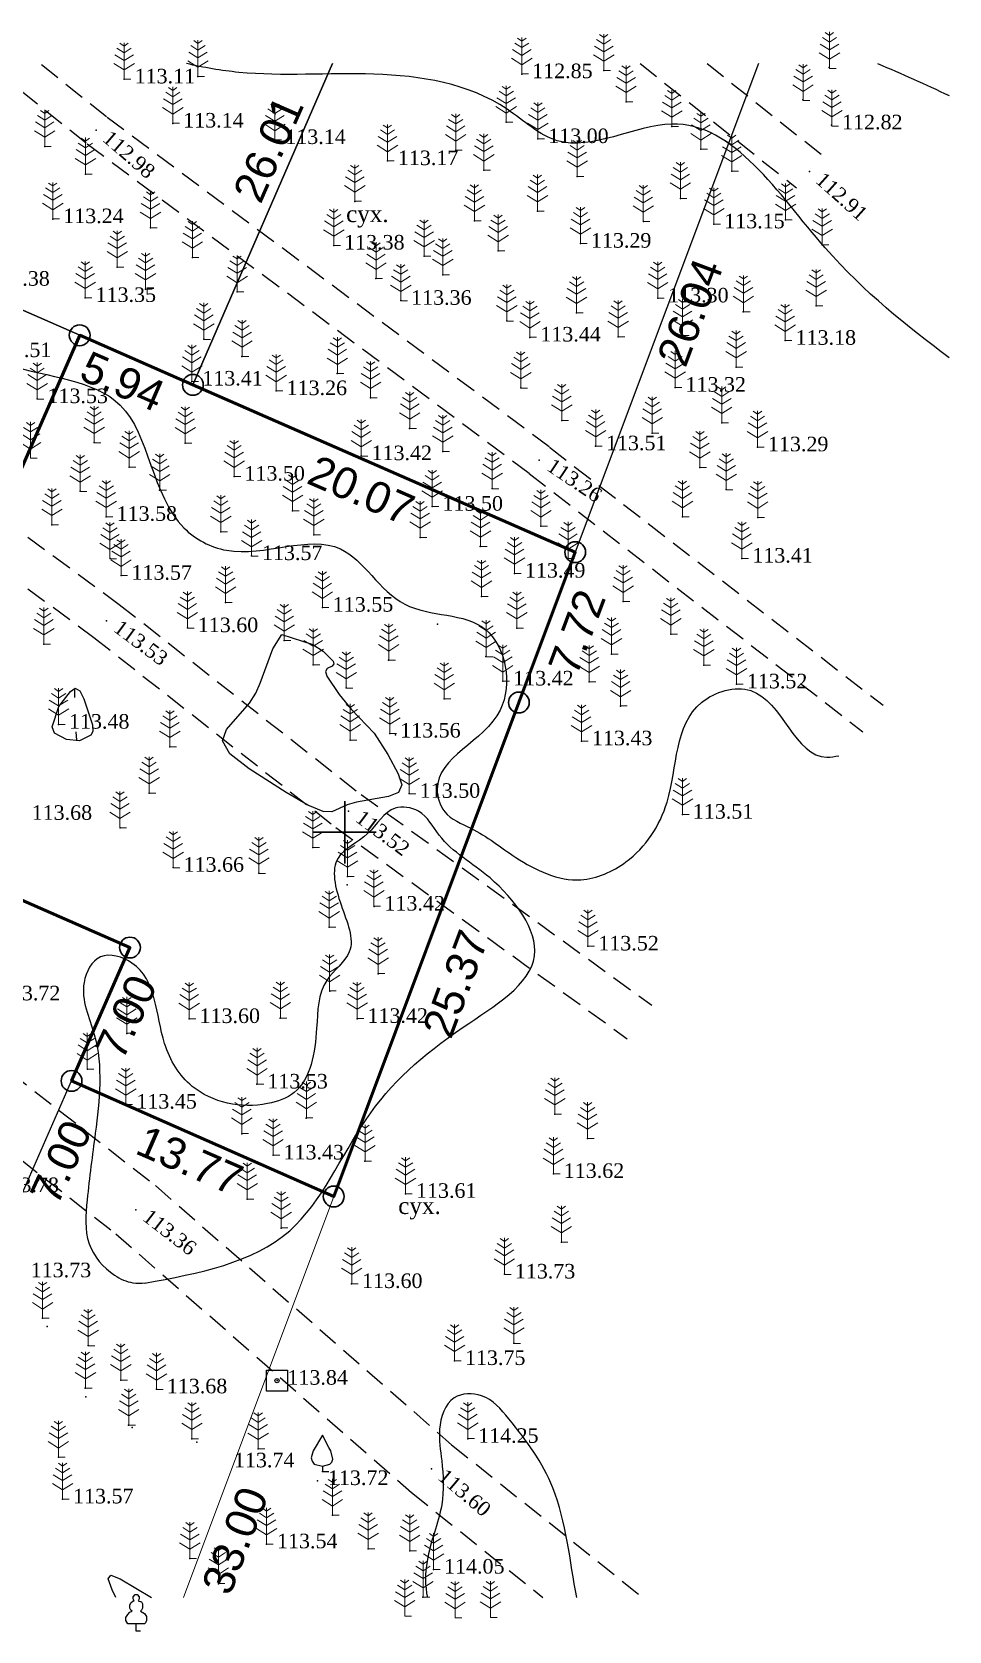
# Model space of a CAD drawing. Header units: millimetres. Extents: x 5405691.4 to 5405779, y 5525011.6 to 5525088.6.
# Drawn here: x 5405735 to 5405779, y 5525011.6 to 5525088.5 of the extents above; entities that cross this region are included whole.
import ezdxf
from ezdxf.enums import TextEntityAlignment as Align

# ---------------------------------------------------------------- set-up
doc = ezdxf.new("R2010")
doc.units = ezdxf.units.MM
doc.linetypes.add('DASHEDX2', pattern=[1.5, 1, -0.5])
doc.layers.add('11900000', color=1, linetype='Continuous', lineweight=30)
doc.layers.add('ТОЧКИ', color=7, linetype='Continuous', lineweight=30)
for name, color, linetype in [('SC007', 7, 'Continuous'), ('горизонтали', 42, 'Continuous'), ('дороги', 7, 'Continuous'), ('Ділянки_Межі', 10, 'Continuous'), ('надписи', 7, 'Continuous'), ('отметки', 7, 'Continuous'), ('промеры', 185, 'Continuous'), ('Растительность', 7, 'Continuous')]:
    doc.layers.add(name, color=color, linetype=linetype)
doc.styles.get("Standard").update_dxf_attribs({"font": 'arial.ttf'})
doc.styles.add('times', font='times.ttf')

# ---------------------------------------------------------------- blocks, each defined once
blk = doc.blocks.new('A$C51FE15A3')
at = {"layer": 'Растительность', "color": 94, "lineweight": 0}
for points in [[(-0.201, 1.726), (0, 1.584), (0.201, 1.726)], [(0, 1.75), (0, 0), (0.319, 0)], [(-0.447, 1.172), (0, 0.895), (0.447, 1.172)], [(-0.343, 1.489), (0, 1.267), (0.343, 1.489)], [(-0.493, 0.753), (0, 0.444), (0.493, 0.753)]]:
    blk.add_lwpolyline(points, dxfattribs=at)
blk = doc.blocks.new('SYMBOL902')
at = {"layer": 'SC007'}
blk.add_lwpolyline([(-1.25, -1.25), (-1.25, 1.25), (1.25, 1.25), (1.25, -1.25)], close=True, dxfattribs=at)
blk.add_circle((0, 0), 0.25, dxfattribs=at)
blk = doc.blocks.new('A$C2ACB5305')
at = {"layer": 'Растительность'}
blk.add_lwpolyline([(0.2, 0), (0.2, 0), (0, 0), (0, 0.35), (-0.4, 0.35), (-0.5, 0.5), (-0.5, 0.65), (-0.4, 0.8), (-0.3, 0.9), (-0.2, 0.95), (-0.25, 1), (-0.3, 1.1), (-0.3, 1.25), (-0.25, 1.35), (-0.15, 1.45), (-0.1, 1.45), (-0.15, 1.55), (-0.15, 1.65), (-0.05, 1.75), (0.05, 1.75), (0.15, 1.65), (0.15, 1.55), (0.1, 1.45), (0.25, 1.4), (0.3, 1.3), (0.3, 1.1), (0.25, 1), (0.2, 0.95), (0.4, 0.85), (0.5, 0.7), (0.5, 0.5), (0.45, 0.4), (0.4, 0.35), (0, 0.35)], dxfattribs=at)
blk = doc.blocks.new('SYMBOL504')
at = {"layer": 'SC007'}
for points in [[(0, 4.375), (-1.125, 2.5), (-1.375, 1.625), (-1.25, 1.25), (-1, 0.875), (0, 0.625), (0.875, 0.875), (1.125, 1.125), (1.25, 1.5), (1, 2.5), (0.75, 2.875), (0, 4.375)], [(0, 0.625), (0, 0), (0.75, 0)]]:
    blk.add_lwpolyline(points, dxfattribs=at)

msp = doc.modelspace()

# ---------------------------------------------------------------- linework, layer by layer
at = {"layer": '11900000', "color": 7}
for points in [[(5405750, 5525048.5, 0), (5405750, 5525051.5, 0)], [(5405750, 5525048.5, 0), (5405750, 5525051.5, 0)], [(5405748.5, 5525050, 0), (5405751.5, 5525050, 0)], [(5405748.5, 5525050, 0), (5405751.5, 5525050, 0)]]:
    msp.add_polyline3d(points, dxfattribs=at)
at = {"layer": 'горизонтали', "color": 32}
for points in [[(5405737.004, 5525056.856), (5405737.004, 5525056.481)], [(5405737.123, 5525054.427), (5405737.083, 5525054.822)]]:
    msp.add_lwpolyline(points, dxfattribs=at)
for points in [[(5405746.537, 5525058.812, 113.5), (5405746.967, 5525059.502, 113.5), (5405748.467, 5525059.022, 113.5), (5405748.957, 5525058.702, 113.5), (5405749.447, 5525058.232, 113.5), (5405749.477, 5525058.102, 113.5), (5405749.387, 5525057.992, 113.5), (5405749.147, 5525057.872, 113.5), (5405749.067, 5525057.732, 113.5), (5405749.127, 5525057.512, 113.5), (5405749.727, 5525056.622, 113.5), (5405750.307, 5525055.912, 113.5), (5405751.407, 5525054.762, 113.5), (5405752.067, 5525053.732, 113.5), (5405752.567, 5525052.802, 113.5), (5405752.737, 5525052.272, 113.5), (5405752.587, 5525051.912, 113.5), (5405752.107, 5525051.722, 113.5), (5405750.567, 5525051.442, 113.5), (5405750.117, 5525051.322, 113.5), (5405749.377, 5525050.982, 113.5), (5405748.957, 5525050.992, 113.5), (5405748.227, 5525051.302, 113.5), (5405747.187, 5525051.912, 113.5), (5405745.397, 5525053.042, 113.5), (5405744.477, 5525053.762, 113.5), (5405744.117, 5525054.392, 113.5), (5405744.307, 5525054.942, 113.5), (5405745.417, 5525056.202, 113.5), (5405745.727, 5525056.692, 113.5), (5405745.937, 5525057.172, 113.5), (5405746.537, 5525058.812, 113.5)], [(5405736.257, 5525056.052, 113.5), (5405736.817, 5525056.762, 113.5), (5405737.037, 5525056.922, 113.5), (5405737.257, 5525056.802, 113.5), (5405737.457, 5525056.412, 113.5), (5405737.877, 5525055.162, 113.5), (5405737.887, 5525054.842, 113.5), (5405737.787, 5525054.672, 113.5), (5405737.237, 5525054.392, 113.5), (5405736.627, 5525054.452, 113.5), (5405736.047, 5525054.762, 113.5), (5405735.937, 5525055.062, 113.5), (5405736.257, 5525056.052, 113.5)]]:
    msp.add_polyline3d(points, close=True, dxfattribs=at)
msp.add_polyline3d([(5405738.988, 5525013.207, 113.5), (5405738.807, 5525013.572, 113.5), (5405738.617, 5525014.102, 113.5), (5405738.747, 5525014.282, 113.5), (5405739.197, 5525014.102, 113.5), (5405740.7, 5525013.207, 113.5)], dxfattribs=at)
for points, knots in [([(5405711.198, 5525086.96), (5405712.453, 5525086.18), (5405718.249, 5525083.853), (5405725.267, 5525078.489), (5405732.217, 5525072.075), (5405740.571, 5525071.613), (5405740.723, 5525065.204), (5405745.25, 5525062.771), (5405749.881, 5525065.136), (5405752.425, 5525060.09), (5405757.375, 5525060.815), (5405758.517, 5525054.885), (5405753.911, 5525053.476), (5405754.727, 5525050.736), (5405756.473, 5525050.109), (5405758.312, 5525048.586), (5405761.035, 5525047.271), (5405764.018, 5525048.616), (5405766.119, 5525051.746), (5405765.749, 5525056.129), (5405770.721, 5525057.668), (5405771.719, 5525053.298), (5405773.56, 5525053.642), (5405773.756, 5525053.679)], [223.550129, 223.550129, 223.550129, 223.550129, 228.019943, 241.356516, 250.350646, 256.072441, 262.718263, 265.036677, 270.508976, 274.591944, 278.667661, 282.595803, 287.462382, 288.600015, 290.087898, 292.663458, 295.97607, 298.302152, 301.795271, 306.858082, 309.302727, 314.164734, 314.745192, 314.745192, 314.745192, 314.745192]), ([(5405779.046, 5525072.819), (5405777.017, 5525074.351), (5405772.581, 5525077.82), (5405767.491, 5525086.145), (5405760.813, 5525082.109), (5405756.882, 5525085.88), (5405751.434, 5525086.715), (5405746.108, 5525086.257), (5405743.218, 5525086.771), (5405742.386, 5525086.96)], [0.70601, 0.70601, 0.70601, 0.70601, 8.629607, 18.111519, 23.682116, 26.518545, 33.139467, 39.631071, 42.282941, 42.282941, 42.282941, 42.282941]), ([(5405761.152, 5525013.207), (5405760.814, 5525014.947), (5405760.528, 5525018.314), (5405758.4, 5525021.197), (5405756.833, 5525023.069), (5405754.96, 5525023.014), (5405754.422, 5525021.295), (5405754.718, 5525019.605), (5405754.809, 5525017.384), (5405753.875, 5525015.402), (5405753.845, 5525013.758), (5405753.974, 5525013.207)], [11.749864, 11.749864, 11.749864, 11.749864, 16.940565, 20.883267, 22.600151, 23.915064, 25.58342, 27.098419, 29.214713, 32.02575, 33.697298, 33.697298, 33.697298, 33.697298])]:
    msp.add_open_spline(points, degree=3, knots=knots, dxfattribs=at)
msp.add_open_spline([(5405775.612, 5525086.96), (5405776.767, 5525086.475), (5405777.91, 5525085.959), (5405779.046, 5525085.427)], degree=3, dxfattribs=at)
msp.add_spline([(5405740.392, 5525028.319), (5405747.349, 5525030.84), (5405751.019, 5525036.188), (5405755.682, 5525040.619), (5405759.122, 5525044.057), (5405756.982, 5525047.8), (5405754.535, 5525049.863), (5405753.541, 5525051.009), (5405752.42, 5525051.158), (5405751.096, 5525049.933), (5405749.674, 5525048.757), (5405749.821, 5525046.503), (5405750.213, 5525044.249), (5405749.134, 5525042.877), (5405748.644, 5525040.574), (5405747.565, 5525037.487), (5405746.29, 5525036.948), (5405742.661, 5525037.781), (5405741.337, 5525039.839), (5405739.768, 5525043.71), (5405738.248, 5525044.004), (5405737.463, 5525042.779), (5405737.953, 5525040.28), (5405738.002, 5525035.526), (5405737.61, 5525032.321), (5405737.708, 5525030.214), (5405738.934, 5525028.695), (5405739.806, 5525028.336), (5405740.412, 5525028.327)], degree=3, dxfattribs=at)
at = {"layer": 'дороги', "color": 7, "linetype": 'DASHEDX2'}
for p, q in [((5405759.846, 5525068.51, 113.26), (5405775.875, 5525056.105, 113.26)), ((5405758.862, 5525067.249, 113.26), (5405774.908, 5525054.83, 113.26))]:
    msp.add_line(p, q, dxfattribs=at)
for points, elevation in [([(5405758.862, 5525067.249), (5405737.56, 5525083.127), (5405732.79, 5525086.96)], 113.26), ([(5405759.818, 5525068.531), (5405738.54, 5525084.393), (5405735.345, 5525086.96)], 113.26), ([(5405764.202, 5525086.96), (5405771.714, 5525080.984)], 111.534), ([(5405767.415, 5525086.96), (5405772.96, 5525082.55)], 111.534)]:
    msp.add_lwpolyline(points, dxfattribs=dict(at, elevation=elevation))
for points in [[(5405706.664, 5525085.505), (5405722.693, 5525073.1), (5405739.15, 5525060.957), (5405750.778, 5525051.818), (5405764.756, 5525041.682)], [(5405705.441, 5525083.923), (5405721.487, 5525071.504), (5405737.938, 5525059.365), (5405749.572, 5525050.222), (5405763.581, 5525040.063)], [(5405696.302, 5525068.253), (5405709.261, 5525057.919), (5405727.995, 5525043.077), (5405740.903, 5525033.006), (5405755.136, 5525020.547), (5405764.323, 5525013.207)], [(5405696.302, 5525064.416), (5405707.395, 5525055.571), (5405726.141, 5525040.719), (5405738.991, 5525030.692), (5405753.21, 5525018.245), (5405759.517, 5525013.207)]]:
    msp.add_lwpolyline(points, dxfattribs=at)
at = {"layer": 'Ділянки_Межі', "lineweight": 25}
for points in [[(5405749.411, 5525086.96), (5405742.695, 5525071.514), (5405737.254, 5525073.896), (5405716.092, 5525083.166)], [(5405696.302, 5525048.164), (5405706.475, 5525043.711), (5405724.106, 5525035.986), (5405734.055, 5525031.63), (5405736.863, 5525038.043), (5405739.67, 5525044.455), (5405726.827, 5525050.078), (5405696.302, 5525063.447)]]:
    msp.add_lwpolyline(points, dxfattribs=at)
at = {"layer": 'Ділянки_Межі'}
for points in [[(5405769.881, 5525086.96), (5405761.077, 5525063.466), (5405742.695, 5525071.514)], [(5405742.695, 5525071.514), (5405749.411, 5525086.96)], [(5405696.302, 5525065.287), (5405716.092, 5525083.166), (5405737.254, 5525073.896), (5405726.827, 5525050.078), (5405696.302, 5525063.447)]]:
    msp.add_lwpolyline(points, dxfattribs=at)
at = {"layer": 'Ділянки_Межі', "lineweight": 50}
msp.add_lwpolyline([(5405726.827, 5525050.078), (5405737.254, 5525073.896), (5405742.695, 5525071.514), (5405761.077, 5525063.466), (5405758.368, 5525056.238), (5405749.466, 5525032.483), (5405736.863, 5525038.043), (5405739.67, 5525044.455)], close=True, dxfattribs=at)
at = {"layer": 'Ділянки_Межі', "lineweight": 0}
msp.add_lwpolyline([(5405714.134, 5525013.207), (5405724.106, 5525035.986), (5405734.055, 5525031.63), (5405736.863, 5525038.043), (5405749.466, 5525032.483), (5405742.243, 5525013.207)], dxfattribs=at)
at = {"layer": 'отметки', "color": 7}
for p in [(5405762.448, 5525086.627, 112.921), (5405773.286, 5525086.77, 112.572), (5405739.394, 5525086.209, 113.108), (5405742.937, 5525086.344, 113.028), (5405758.505, 5525086.459, 112.848), (5405763.518, 5525085.124, 112.856), (5405772.017, 5525085.223, 112.711), (5405738.053, 5525083.758, 112.985), (5405741.729, 5525084.086, 113.145), (5405757.764, 5525084.138, 113.028), (5405765.721, 5525083.94, 113.008), (5405773.404, 5525083.999, 112.821), (5405735.571, 5525082.978, 113.191), (5405746.638, 5525083.294, 113.145), (5405755.33, 5525082.791, 113.091), (5405759.277, 5525083.337, 113.004), (5405767.12, 5525082.842, 112.998), (5405752.05, 5525082.279, 113.169), (5405737.528, 5525081.647, 113.23), (5405756.683, 5525081.829, 113.118), (5405761.173, 5525081.527, 113.127), (5405768.604, 5525081.785, 113.052), (5405772.337, 5525081.767, 112.911), (5405766.13, 5525080.47, 113.114), (5405750.475, 5525080.336, 113.294), (5405759.255, 5525079.868, 113.234), (5405735.961, 5525079.487, 113.24), (5405740.66, 5525079.058, 113.327), (5405756.231, 5525079.4, 113.219), (5405764.354, 5525079.371, 113.156), (5405767.738, 5525079.24, 113.154), (5405771.192, 5525079.447, 112.991), (5405749.465, 5525078.219, 113.377), (5405761.331, 5525078.309, 113.287), (5405772.952, 5525078.241, 112.988), (5405742.67, 5525077.639, 113.342), (5405753.807, 5525077.7, 113.267), (5405757.367, 5525077.953, 113.268), (5405739.054, 5525077.173, 113.319), (5405751.496, 5525076.62, 113.353), (5405754.704, 5525076.802, 113.323), (5405740.42, 5525076.11, 113.331), (5405744.821, 5525075.978, 113.406), (5405737.517, 5525075.7, 113.353), (5405752.686, 5525075.563, 113.361), (5405765.044, 5525075.676, 113.3), (5405772.655, 5525075.306, 113.132), (5405757.783, 5525074.584, 113.42), (5405761.143, 5525074.979, 113.35), (5405769.156, 5525075.018, 113.157), (5405743.216, 5525073.704, 113.364), (5405758.899, 5525073.797, 113.445), (5405763.139, 5525073.824, 113.354), (5405766.236, 5525073.887, 113.299), (5405771.17, 5525073.64, 113.179), (5405745.055, 5525072.879, 113.332), (5405749.634, 5525072.05, 113.441), (5405768.806, 5525072.364, 113.203), (5405742.648, 5525071.68, 113.406), (5405758.457, 5525071.365, 113.496), (5405765.878, 5525071.385, 113.322), (5405735.204, 5525070.834, 113.531), (5405746.7, 5525071.219, 113.261), (5405751.241, 5525070.891, 113.49), (5405760.43, 5525069.803, 113.515), (5405753.116, 5525069.417, 113.487), (5405764.781, 5525069.193, 113.351), (5405768.119, 5525069.688, 113.306), (5405737.948, 5525068.735, 113.581), (5405742.327, 5525068.708, 113.476), (5405754.713, 5525068.315, 113.494), (5405762.055, 5525068.569, 113.514), (5405769.841, 5525068.518, 113.288), (5405739.626, 5525067.552, 113.545), (5405750.784, 5525068.091, 113.417), (5405759.344, 5525067.894, 113.259), (5405767.07, 5525067.543, 113.355), (5405744.673, 5525067.107, 113.503), (5405737.276, 5525066.394, 113.538), (5405741.097, 5525066.452, 113.54), (5405757.081, 5525066.524, 113.493), (5405768.337, 5525066.473, 113.356), (5405738.528, 5525065.173, 113.576), (5405747.484, 5525065.459, 113.474), (5405754.195, 5525065.661, 113.502), (5405766.228, 5525065.159, 113.415), (5405769.85, 5525065.133, 113.406), (5405735.916, 5525064.786, 113.626), (5405744.039, 5525064.451, 113.436), (5405759.427, 5525064.713, 113.501), (5405748.509, 5525064.305, 113.56), (5405753.62, 5525064.172, 113.324), (5405756.514, 5525063.739, 113.481), (5405738.711, 5525063.156, 113.549), (5405745.516, 5525063.287, 113.573), (5405760.734, 5525063.164, 113.362), (5405769.09, 5525063.166, 113.413), (5405739.242, 5525062.341, 113.569), (5405758.159, 5525062.444, 113.488), (5405756.564, 5525061.333, 113.463), (5405744.271, 5525061.041, 113.568), (5405748.92, 5525060.806, 113.554), (5405763.38, 5525061.089, 113.432), (5405738.544, 5525060.161, 113.53), (5405742.43, 5525059.821, 113.597), (5405754.458, 5525060.012, 113.522), (5405758.273, 5525059.81, 113.413), (5405735.526, 5525059.049, 113.594), (5405747.091, 5525059.227, 113.494), (5405765.668, 5525059.518, 113.438), (5405752.105, 5525058.275, 113.561), (5405756.786, 5525058.446, 113.541), (5405762.821, 5525058.566, 113.363), (5405748.479, 5525058.05, 113.472), (5405767.259, 5525058.031, 113.443), (5405750.072, 5525056.938, 113.572), (5405757.594, 5525057.258, 113.418), (5405761.753, 5525057.233, 113.449), (5405768.83, 5525057.119, 113.524), (5405754.775, 5525056.411, 113.563), (5405763.257, 5525056.064, 113.427), (5405736.238, 5525055.181, 113.479), (5405750.264, 5525054.422, 113.365), (5405752.161, 5525054.753, 113.561), (5405752.437, 5525054.688, 113.414), (5405761.38, 5525054.382, 113.426), (5405741.59, 5525054.111, 113.541), (5405740.586, 5525051.884, 113.564), (5405753.101, 5525051.855, 113.502), (5405750.175, 5525051.02, 113.517), (5405766.229, 5525050.853, 113.513), (5405739.192, 5525050.214, 113.613), (5405748.456, 5525049.269, 113.555), (5405741.746, 5525048.298, 113.664), (5405745.868, 5525048.027, 113.555), (5405750.119, 5525047.477, 113.395), (5405750.13, 5525047.874, 113.483), (5405751.403, 5525046.433, 113.421), (5405749.248, 5525045.433, 113.564), (5405761.687, 5525044.514, 113.519), (5405751.598, 5525043.197, 113.441), (5405749.272, 5525042.363, 113.382), (5405742.515, 5525041.027, 113.597), (5405746.899, 5525041.061, 113.592), (5405750.587, 5525041.034, 113.418), (5405739.521, 5525040.327, 113.419), (5405737.624, 5525038.601, 113.604), (5405745.776, 5525037.879, 113.527), (5405739.476, 5525036.91, 113.45), (5405748.147, 5525036.255, 113.487), (5405760.099, 5525036.444, 113.583), (5405745.051, 5525035.503, 113.419), (5405761.672, 5525035.265, 113.519), (5405746.553, 5525034.466, 113.434), (5405750.967, 5525034.182, 113.522), (5405760.024, 5525033.578, 113.618), (5405745.311, 5525032.356, 113.515), (5405752.922, 5525032.62, 113.609), (5405739.947, 5525031.849, 113.363), (5405746.944, 5525030.963, 113.487), (5405760.412, 5525030.286, 113.766), (5405750.328, 5525028.284, 113.599), (5405757.673, 5525028.743, 113.731), (5405735.464, 5525026.631, 113.695), (5405735.692, 5525026.234, 113.62), (5405737.658, 5525025.314, 113.656), (5405758.126, 5525025.425, 113.736), (5405755.275, 5525024.583, 113.751), (5405739.226, 5525023.659, 113.699), (5405746.74, 5525023.635, 113.837), (5405737.522, 5525023.275, 113.56), (5405737.554, 5525022.856, 113.461), (5405740.941, 5525023.22, 113.678), (5405739.607, 5525021.493, 113.72), (5405739.782, 5525021.38, 113.6), (5405742.647, 5525020.832, 113.788), (5405742.885, 5525020.669, 113.691), (5405755.908, 5525020.839, 114.247), (5405736.229, 5525019.945, 113.526), (5405745.834, 5525020.353, 113.744), (5405748.928, 5525019.257, 113.816), (5405754.173, 5525019.396, 113.602), (5405748.688, 5525018.811, 113.719), (5405736.433, 5525017.928, 113.566), (5405749.402, 5525017.156, 113.719), (5405746.24, 5525015.769, 113.544), (5405751.118, 5525015.54, 113.779), (5405753.12, 5525015.447, 113.935), (5405742.551, 5525015.082, 113.586), (5405754.27, 5525014.552, 114.048), (5405743.923, 5525013.865, 113.581), (5405753.757, 5525013.223, 113.969)]:
    msp.add_point(p, dxfattribs=at)
at = {"layer": 'ТОЧКИ'}
for centre in [(5405737.254, 5525073.896, 107.24), (5405742.695, 5525071.514, 107.24), (5405761.077, 5525063.466), (5405758.368, 5525056.238), (5405739.67, 5525044.455), (5405736.863, 5525038.043), (5405749.466, 5525032.483)]:
    msp.add_circle(centre, 0.5, dxfattribs=at)

# ---------------------------------------------------------------- block references
at = {"layer": 'отметки', "color": 7, "xscale": 0.400000000372529, "yscale": 0.400000000372529, "zscale": 0.400000000372529}
msp.add_blockref('SYMBOL902', (5405746.74, 5525023.63, 113.84), dxfattribs=at)
at = {"layer": 'Растительность', "color": 7}
for name, p in [('A$C51FE15A3', (5405758.51, 5525086.46, 112.85)), ('A$C51FE15A3', (5405762.45, 5525086.63, 112.92)), ('A$C51FE15A3', (5405773.3, 5525086.73, 112.57)), ('A$C51FE15A3', (5405739.39, 5525086.21, 113.11)), ('A$C51FE15A3', (5405742.94, 5525086.34, 113.03)), ('A$C51FE15A3', (5405763.52, 5525085.12, 112.86)), ('A$C51FE15A3', (5405772.03, 5525085.18, 112.71)), ('A$C51FE15A3', (5405741.73, 5525084.09, 113.14)), ('A$C51FE15A3', (5405757.76, 5525084.14, 113.03)), ('A$C51FE15A3', (5405759.28, 5525083.34, 113)), ('A$C51FE15A3', (5405765.72, 5525083.94, 113.01)), ('A$C51FE15A3', (5405773.42, 5525083.95, 112.82)), ('A$C51FE15A3', (5405735.57, 5525082.98, 113.19)), ('A$C51FE15A3', (5405746.64, 5525083.29, 113.14)), ('A$C51FE15A3', (5405755.33, 5525082.79, 113.09)), ('A$C51FE15A3', (5405767.12, 5525082.84, 113)), ('A$C51FE15A3', (5405752.05, 5525082.28, 113.17)), ('A$C51FE15A3', (5405756.68, 5525081.83, 113.12)), ('A$C51FE15A3', (5405768.6, 5525081.79, 113.05)), ('A$C51FE15A3', (5405737.53, 5525081.65, 113.23)), ('A$C51FE15A3', (5405761.17, 5525081.53, 113.13)), ('A$C51FE15A3', (5405750.48, 5525080.34, 113.29)), ('A$C51FE15A3', (5405766.13, 5525080.47, 113.11)), ('A$C51FE15A3', (5405735.96, 5525079.49, 113.24)), ('A$C51FE15A3', (5405759.26, 5525079.87, 113.23)), ('A$C51FE15A3', (5405740.66, 5525079.06, 113.33)), ('A$C51FE15A3', (5405756.23, 5525079.4, 113.22)), ('A$C51FE15A3', (5405764.35, 5525079.37, 113.16)), ('A$C51FE15A3', (5405767.74, 5525079.24, 113.15)), ('A$C51FE15A3', (5405771.19, 5525079.45, 112.99)), ('A$C51FE15A3', (5405749.47, 5525078.22, 113.38)), ('A$C51FE15A3', (5405757.37, 5525077.95, 113.27)), ('A$C51FE15A3', (5405761.33, 5525078.31, 113.29)), ('A$C51FE15A3', (5405772.95, 5525078.25, 112.99)), ('A$C51FE15A3', (5405739.06, 5525077.17, 113.32)), ('A$C51FE15A3', (5405742.67, 5525077.64, 113.34)), ('A$C51FE15A3', (5405753.81, 5525077.7, 113.27)), ('A$C51FE15A3', (5405751.5, 5525076.62, 113.35)), ('A$C51FE15A3', (5405754.71, 5525076.8, 113.32)), ('A$C51FE15A3', (5405737.52, 5525075.7, 113.35)), ('A$C51FE15A3', (5405740.42, 5525076.11, 113.33)), ('A$C51FE15A3', (5405744.82, 5525075.98, 113.41)), ('A$C51FE15A3', (5405765.04, 5525075.68, 113.3)), ('A$C51FE15A3', (5405752.69, 5525075.56, 113.36)), ('A$C51FE15A3', (5405761.14, 5525074.98, 113.35)), ('A$C51FE15A3', (5405769.16, 5525075.02, 113.16)), ('A$C51FE15A3', (5405772.66, 5525075.31, 113.13)), ('A$C51FE15A3', (5405757.79, 5525074.58, 113.42)), ('A$C51FE15A3', (5405743.22, 5525073.7, 113.36)), ('A$C51FE15A3', (5405758.9, 5525073.8, 113.44)), ('A$C51FE15A3', (5405763.14, 5525073.82, 113.35)), ('A$C51FE15A3', (5405766.24, 5525073.89, 113.3)), ('A$C51FE15A3', (5405771.17, 5525073.64, 113.18)), ('A$C51FE15A3', (5405745.06, 5525072.88, 113.33)), ('A$C51FE15A3', (5405749.64, 5525072.05, 113.44)), ('A$C51FE15A3', (5405768.81, 5525072.37, 113.2)), ('A$C51FE15A3', (5405742.65, 5525071.68, 113.41)), ('A$C51FE15A3', (5405746.7, 5525071.22, 113.26)), ('A$C51FE15A3', (5405758.46, 5525071.36, 113.5)), ('A$C51FE15A3', (5405765.88, 5525071.39, 113.32)), ('A$C51FE15A3', (5405735.21, 5525070.83, 113.53)), ('A$C51FE15A3', (5405751.24, 5525070.89, 113.49)), ('A$C51FE15A3', (5405760.43, 5525069.8, 113.52)), ('A$C51FE15A3', (5405768.12, 5525069.69, 113.31)), ('A$C51FE15A3', (5405737.95, 5525068.73, 113.58)), ('A$C51FE15A3', (5405742.33, 5525068.71, 113.48)), ('A$C51FE15A3', (5405753.12, 5525069.42, 113.49)), ('A$C51FE15A3', (5405764.78, 5525069.19, 113.35)), ('A$C51FE15A3', (5405734.89, 5525067.98, 113.6)), ('A$C51FE15A3', (5405750.79, 5525068.09, 113.42)), ('A$C51FE15A3', (5405754.71, 5525068.31, 113.49)), ('A$C51FE15A3', (5405762.06, 5525068.57, 113.51)), ('A$C51FE15A3', (5405769.84, 5525068.52, 113.29)), ('A$C51FE15A3', (5405739.63, 5525067.55, 113.54)), ('A$C51FE15A3', (5405767.07, 5525067.54, 113.35)), ('A$C51FE15A3', (5405741.1, 5525066.45, 113.54)), ('A$C51FE15A3', (5405744.68, 5525067.1, 113.5)), ('A$C51FE15A3', (5405757.08, 5525066.52, 113.49)), ('A$C51FE15A3', (5405768.34, 5525066.47, 113.36)), ('A$C51FE15A3', (5405737.28, 5525066.39, 113.54)), ('A$C51FE15A3', (5405754.2, 5525065.66, 113.5)), ('A$C51FE15A3', (5405738.53, 5525065.17, 113.58)), ('A$C51FE15A3', (5405747.49, 5525065.46, 113.47)), ('A$C51FE15A3', (5405766.23, 5525065.16, 113.41)), ('A$C51FE15A3', (5405769.85, 5525065.13, 113.41)), ('A$C51FE15A3', (5405735.92, 5525064.78, 113.63)), ('A$C51FE15A3', (5405744.04, 5525064.45, 113.44)), ('A$C51FE15A3', (5405748.51, 5525064.3, 113.56)), ('A$C51FE15A3', (5405753.62, 5525064.17, 113.32)), ('A$C51FE15A3', (5405759.43, 5525064.71, 113.5)), ('A$C51FE15A3', (5405756.52, 5525063.74, 113.48)), ('A$C51FE15A3', (5405738.71, 5525063.15, 113.55)), ('A$C51FE15A3', (5405745.52, 5525063.28, 113.57)), ('A$C51FE15A3', (5405760.73, 5525063.17, 113.36)), ('A$C51FE15A3', (5405769.09, 5525063.17, 113.41)), ('A$C51FE15A3', (5405739.24, 5525062.34, 113.57)), ('A$C51FE15A3', (5405758.16, 5525062.44, 113.49)), ('A$C51FE15A3', (5405744.27, 5525061.04, 113.57)), ('A$C51FE15A3', (5405756.57, 5525061.33, 113.46)), ('A$C51FE15A3', (5405763.38, 5525061.09, 113.43)), ('A$C51FE15A3', (5405748.92, 5525060.8, 113.55)), ('A$C51FE15A3', (5405742.43, 5525059.82, 113.6)), ('A$C51FE15A3', (5405758.27, 5525059.81, 113.41)), ('A$C51FE15A3', (5405765.67, 5525059.52, 113.44)), ('A$C51FE15A3', (5405735.53, 5525059.05, 113.59)), ('A$C51FE15A3', (5405747.09, 5525059.22, 113.49)), ('A$C51FE15A3', (5405748.48, 5525058.05, 113.47)), ('A$C51FE15A3', (5405752.11, 5525058.27, 113.56)), ('A$C51FE15A3', (5405756.79, 5525058.44, 113.54)), ('A$C51FE15A3', (5405762.82, 5525058.57, 113.36)), ('A$C51FE15A3', (5405767.26, 5525058.03, 113.44)), ('A$C51FE15A3', (5405757.59, 5525057.26, 113.42)), ('A$C51FE15A3', (5405761.75, 5525057.23, 113.45)), ('A$C51FE15A3', (5405750.07, 5525056.93, 113.57)), ('A$C51FE15A3', (5405754.78, 5525056.41, 113.56)), ('A$C51FE15A3', (5405768.83, 5525057.12, 113.52)), ('A$C51FE15A3', (5405763.26, 5525056.07, 113.43)), ('A$C51FE15A3', (5405736.24, 5525055.18, 113.48)), ('A$C51FE15A3', (5405741.59, 5525054.11, 113.54)), ('A$C51FE15A3', (5405750.26, 5525054.42, 113.36)), ('A$C51FE15A3', (5405752.16, 5525054.75, 113.56)), ('A$C51FE15A3', (5405761.38, 5525054.38, 113.43)), ('A$C51FE15A3', (5405740.59, 5525051.88, 113.56)), ('A$C51FE15A3', (5405753.1, 5525051.85, 113.5)), ('A$C51FE15A3', (5405766.23, 5525050.85, 113.51)), ('A$C51FE15A3', (5405739.19, 5525050.21, 113.61)), ('A$C51FE15A3', (5405748.46, 5525049.27, 113.56)), ('A$C51FE15A3', (5405741.75, 5525048.29, 113.66)), ('A$C51FE15A3', (5405745.87, 5525048.02, 113.56)), ('A$C51FE15A3', (5405750.13, 5525047.87, 113.48)), ('A$C51FE15A3', (5405751.4, 5525046.44, 113.42)), ('A$C51FE15A3', (5405749.25, 5525045.43, 113.56)), ('A$C51FE15A3', (5405761.69, 5525044.52, 113.52)), ('A$C51FE15A3', (5405751.6, 5525043.2, 113.44)), ('A$C51FE15A3', (5405749.27, 5525042.37, 113.38)), ('A$C51FE15A3', (5405746.9, 5525041.06, 113.59)), ('A$C51FE15A3', (5405750.59, 5525041.04, 113.42)), ('A$C51FE15A3', (5405739.52, 5525040.33, 113.42)), ('A$C51FE15A3', (5405742.52, 5525041.02, 113.6)), ('A$C51FE15A3', (5405737.62, 5525038.6, 113.6)), ('A$C51FE15A3', (5405745.78, 5525037.88, 113.53)), ('A$C51FE15A3', (5405739.47, 5525036.91, 113.45)), ('A$C51FE15A3', (5405760.1, 5525036.44, 113.58)), ('A$C51FE15A3', (5405748.15, 5525036.26, 113.49)), ('A$C51FE15A3', (5405745.05, 5525035.51, 113.42)), ('A$C51FE15A3', (5405761.67, 5525035.27, 113.52)), ('A$C51FE15A3', (5405746.55, 5525034.47, 113.43)), ('A$C51FE15A3', (5405750.97, 5525034.18, 113.52)), ('A$C51FE15A3', (5405760.03, 5525033.58, 113.62)), ('A$C51FE15A3', (5405752.92, 5525032.62, 113.61)), ('A$C51FE15A3', (5405745.31, 5525032.36, 113.52)), ('A$C51FE15A3', (5405746.94, 5525030.97, 113.49)), ('A$C51FE15A3', (5405760.41, 5525030.29, 113.77)), ('A$C51FE15A3', (5405757.67, 5525028.74, 113.73)), ('A$C51FE15A3', (5405750.33, 5525028.29, 113.6)), ('A$C51FE15A3', (5405735.47, 5525026.63, 113.69)), ('A$C51FE15A3', (5405737.66, 5525025.31, 113.66)), ('A$C51FE15A3', (5405758.13, 5525025.42, 113.74)), ('A$C51FE15A3', (5405755.28, 5525024.58, 113.75)), ('A$C51FE15A3', (5405739.23, 5525023.65, 113.7)), ('A$C51FE15A3', (5405737.53, 5525023.27, 113.56)), ('A$C51FE15A3', (5405740.95, 5525023.21, 113.68)), ('A$C51FE15A3', (5405739.61, 5525021.49, 113.72)), ('A$C51FE15A3', (5405742.65, 5525020.83, 113.79)), ('A$C51FE15A3', (5405745.834, 5525020.353, 113.744)), ('A$C51FE15A3', (5405755.91, 5525020.84, 114.25)), ('A$C51FE15A3', (5405736.229, 5525019.945, 113.526)), ('A$C51FE15A3', (5405736.433, 5525017.928, 113.566)), ('A$C51FE15A3', (5405749.402, 5525017.156, 113.719)), ('A$C51FE15A3', (5405746.24, 5525015.769, 113.544)), ('A$C51FE15A3', (5405742.551, 5525015.082, 113.586)), ('A$C51FE15A3', (5405751.118, 5525015.54, 113.779)), ('A$C51FE15A3', (5405753.12, 5525015.45, 113.93)), ('A$C51FE15A3', (5405754.27, 5525014.55, 114.05)), ('A$C51FE15A3', (5405743.92, 5525013.87, 113.58)), ('A$C51FE15A3', (5405753.76, 5525013.22, 113.97)), ('A$C51FE15A3', (5405752.88, 5525012.31, 113.96)), ('A$C51FE15A3', (5405755.3, 5525012.22, 114.05)), ('A$C51FE15A3', (5405757, 5525012.24, 114.11)), ('A$C2ACB5305', (5405739.97, 5525011.59, 113.44))]:
    msp.add_blockref(name, p, dxfattribs=at)
at = {"layer": 'Растительность', "color": 7, "xscale": 0.4000000006386212, "yscale": 0.4000000006386212, "zscale": 0.4000000006386212}
msp.add_blockref('SYMBOL504', (5405748.93, 5525019.26, 113.82), dxfattribs=at)

# ---------------------------------------------------------------- texts
at = {"layer": 'надписи', "color": 7, "style": 'times'}
for p in [(5405750.061, 5525080.137, 111.861), (5405752.567, 5525032.441, 111.861)]:
    msp.add_text('сух.', height=0.8, dxfattribs=at).set_placement(p, align=Align.TOP_LEFT)
at = {"layer": 'отметки', "color": 7, "style": 'times'}
for s, p in [('113.11', (5405739.894, 5525086.709, 113.108)), ('112.85', (5405759.005, 5525086.959, 112.848)), ('113.14', (5405742.229, 5525084.586, 113.145)), ('112.82', (5405773.904, 5525084.499, 112.821)), ('113.14', (5405747.138, 5525083.794, 113.145)), ('113.00', (5405759.777, 5525083.837, 113.004)), ('113.17', (5405752.55, 5525082.779, 113.169)), ('113.24', (5405736.461, 5525079.987, 113.24)), ('113.15', (5405768.238, 5525079.74, 113.154)), ('113.38', (5405749.965, 5525078.719, 113.377)), ('113.29', (5405761.831, 5525078.809, 113.287)), ('113.38', (5405732.908, 5525076.98, 113.375)), ('113.35', (5405738.017, 5525076.2, 113.353)), ('113.36', (5405753.186, 5525076.063, 113.361)), ('113.30', (5405765.544, 5525076.176, 113.3)), ('113.44', (5405759.399, 5525074.297, 113.445)), ('113.51', (5405732.986, 5525073.548, 113.506)), ('113.18', (5405771.67, 5525074.14, 113.179)), ('113.41', (5405743.148, 5525072.18, 113.406)), ('113.53', (5405735.704, 5525071.334, 113.531)), ('113.26', (5405747.2, 5525071.719, 113.261)), ('113.32', (5405766.378, 5525071.885, 113.322)), ('113.51', (5405762.555, 5525069.069, 113.514)), ('113.29', (5405770.341, 5525069.018, 113.288)), ('113.42', (5405751.284, 5525068.591, 113.417)), ('113.50', (5405745.173, 5525067.607, 113.503)), ('113.50', (5405754.695, 5525066.161, 113.502)), ('113.58', (5405739.028, 5525065.673, 113.576)), ('113.57', (5405746.016, 5525063.787, 113.573)), ('113.41', (5405769.59, 5525063.666, 113.413)), ('113.57', (5405739.742, 5525062.841, 113.569)), ('113.49', (5405758.659, 5525062.944, 113.488)), ('113.55', (5405749.42, 5525061.306, 113.554)), ('113.60', (5405742.93, 5525060.321, 113.597)), ('113.42', (5405758.094, 5525057.758, 113.418)), ('113.52', (5405769.33, 5525057.619, 113.524)), ('113.48', (5405736.738, 5525055.681, 113.479)), ('113.56', (5405752.661, 5525055.253, 113.561)), ('113.43', (5405761.88, 5525054.882, 113.426)), ('113.50', (5405753.601, 5525052.355, 113.502)), ('113.68', (5405734.944, 5525051.296, 113.678)), ('113.51', (5405766.729, 5525051.353, 113.513)), ('113.66', (5405742.246, 5525048.798, 113.664)), ('113.42', (5405751.903, 5525046.933, 113.421)), ('113.52', (5405762.187, 5525045.014, 113.519)), ('113.72', (5405733.417, 5525042.617, 113.719)), ('113.60', (5405743.015, 5525041.527, 113.597)), ('113.42', (5405751.087, 5525041.534, 113.418)), ('113.53', (5405746.276, 5525038.379, 113.527)), ('113.45', (5405739.976, 5525037.41, 113.45)), ('113.43', (5405747.053, 5525034.966, 113.434)), ('113.62', (5405760.524, 5525034.078, 113.618)), ('113.78', (5405733.348, 5525033.396, 113.777)), ('113.61', (5405753.422, 5525033.12, 113.609)), ('113.73', (5405734.898, 5525029.3, 113.729)), ('113.73', (5405758.173, 5525029.243, 113.731)), ('113.60', (5405750.828, 5525028.784, 113.599)), ('113.75', (5405755.775, 5525025.083, 113.751)), ('113.68', (5405741.441, 5525023.72, 113.678)), ('113.84', (5405747.24, 5525024.135, 113.837)), ('114.25', (5405756.408, 5525021.339, 114.247)), ('113.74', (5405744.669, 5525020.162, 113.744)), ('113.72', (5405749.188, 5525019.311, 113.719)), ('113.57', (5405736.933, 5525018.428, 113.566)), ('113.54', (5405746.74, 5525016.269, 113.544)), ('114.05', (5405754.77, 5525015.052, 114.048))]:
    msp.add_text(s, height=0.7, dxfattribs=at).set_placement(p, align=Align.TOP_LEFT)
for s, rotation, p in [('112.98', 319.04622, (5405738.758, 5525083.808, 112.985)), ('112.91', 318.09857, (5405773.043, 5525081.805, 112.911)), ('113.26', 326.01958, (5405760.038, 5525068.029, 113.259)), ('113.53', 323.3067, (5405739.244, 5525060.263, 113.53)), ('113.52', 323.14907, (5405750.875, 5525051.12, 113.517)), ('113.36', 322.33561, (5405740.648, 5525031.939, 113.363)), ('113.60', 319.78856, (5405754.878, 5525019.455, 113.602))]:
    msp.add_text(s, height=0.7, rotation=rotation, dxfattribs=at).set_placement(p, align=Align.TOP_LEFT)
at = {"layer": 'промеры', "char_height": 1.5, "attachment_point": 1}
for s, insert, rotation in [('26.01', (5405744.579, 5525080.761, 107.24), 66.26146), ('26.04', (5405764.971, 5525072.811), 69.45811), ('5.94', (5405737.75, 5525073.186), 336.4763), ('20.07', (5405748.691, 5525068.184), 336.4763), ('7.72', (5405759.739, 5525057.987), 69.45811), ('25.37', (5405753.694, 5525040.524), 69.45811), ('7.00', (5405737.949, 5525039.591), 65.23698), ('7.00', (5405734.81, 5525032.606), 65.23698), ('13.77', (5405740.449, 5525035.955), 336.4763), ('33.00', (5405743.077, 5525013.767), 69.01088)]:
    msp.add_mtext(s, dxfattribs=dict(at, insert=insert, rotation=rotation))

doc.saveas('drawing.dxf')
